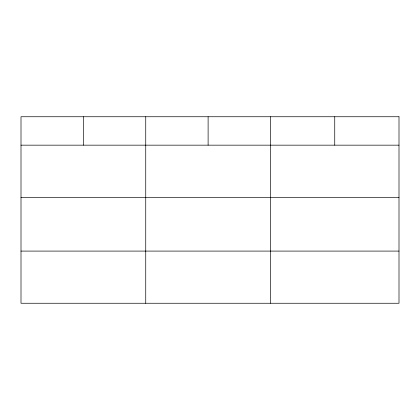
<?xml version="1.0" encoding="UTF-8"?>
<svg xmlns="http://www.w3.org/2000/svg" width="420" height="420" viewBox="0 0 420 420"><rect width="100%" height="100%" fill="white"/><g stroke="black" fill="none" stroke-linecap="round" stroke-linejoin="round"><path stroke-width="0.63" d="M21 145.162L399 145.162M21 197.337L399 197.337M21 251.087L399 251.087M334.74 116.744L334.74 145.162M270.48 116.744L270.48 303.256M208.11 116.744L208.11 145.162M145.74 116.744L145.74 303.256M83.37 116.744L83.37 145.162M399 116.744L21 116.744L21 303.256L399 303.256L399 116.744"/></g></svg>
